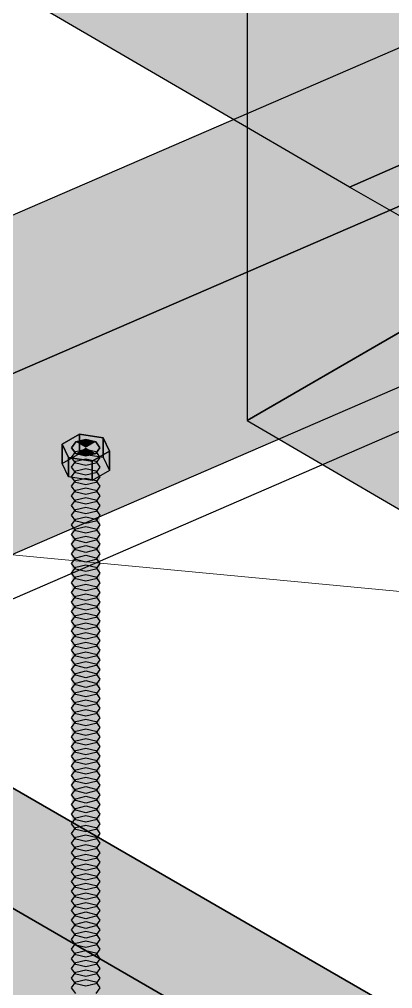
# Model space of a CAD drawing. Header units: metres. Extents: x 0 to 34.2, y 0 to 17.8.
# Drawn here: x 10.2468 to 10.4017, y 9.719 to 10.1211 of the extents above; entities that cross this region are included whole.
import ezdxf

# ---------------------------------------------------------------- set-up
doc = ezdxf.new("R2010")
doc.units = ezdxf.units.M
doc.header["$LTSCALE"] = 0.25
doc.layers.add('ISO-ARISTAS', color=8, linetype='CONTINUOUS')
doc.layers.add('ISO-CONCRETO-SUP', color=254, linetype='CONTINUOUS', true_color=0xe8e8e8)
doc.layers.add('LLAMADAS', color=30, linetype='CONTINUOUS', lineweight=18)

msp = doc.modelspace()

# ---------------------------------------------------------------- linework, layer by layer
at = {"layer": 'ISO-ARISTAS', "color": 250}
for p, q in [((10.34127, 10.16474), (10.34127, 10.09475)), ((10.34127, 10.16474), (10.34127, 9.95475)), ((10.31919, 10.08912), (10.25467, 10.12674)), ((10.42744, 10.11925), (10.13052, 9.99068)), ((10.34127, 10.09475), (10.34127, 10.02475)), ((10.38371, 10.0515), (10.31919, 10.08912)), ((10.19547, 9.95318), (10.4924, 10.08175)), ((10.4924, 10.08175), (10.19547, 9.95318)), ((10.42701, 10.0705), (10.38371, 10.0515)), ((10.38371, 10.0515), (10.42701, 10.0705)), ((8.5856, 9.16264), (10.67532, 10.06751)), ((10.45267, 10.01208), (10.38371, 10.0515)), ((10.34127, 9.95475), (10.49716, 10.04475)), ((10.34127, 10.02475), (10.34127, 9.95475)), ((10.4452, 10.01475), (10.39324, 9.98475)), ((10.19547, 9.87818), (10.4924, 10.00675)), ((10.39324, 9.98475), (10.34127, 9.95475)), ((10.34127, 9.95475), (10.40579, 9.91712)), ((10.34127, 9.95475), (10.40579, 9.91712)), ((10.27176, 9.94905), (10.26461, 9.94492)), ((10.26461, 9.94492), (10.27176, 9.94905)), ((10.28152, 9.94753), (10.27176, 9.94905)), ((10.27176, 9.94905), (10.27176, 9.94105)), ((10.27176, 9.94105), (10.27176, 9.94905)), ((10.27176, 9.94905), (10.28152, 9.94753)), ((10.26461, 9.94492), (10.26461, 9.93692)), ((10.26461, 9.93692), (10.26461, 9.94492)), ((10.26461, 9.94492), (10.26722, 9.93928)), ((10.26722, 9.93928), (10.26461, 9.94492)), ((10.27022, 9.94581), (10.26849, 9.94341)), ((10.26849, 9.94341), (10.27022, 9.94581)), ((10.26849, 9.94337), (10.27022, 9.94578)), ((10.27437, 9.9468), (10.27022, 9.94581)), ((10.27022, 9.94581), (10.27437, 9.9468)), ((10.27022, 9.94578), (10.27437, 9.94677)), ((10.27853, 9.94581), (10.27437, 9.9468)), ((10.27437, 9.9468), (10.27853, 9.94581)), ((10.27437, 9.94677), (10.27853, 9.94578)), ((10.28025, 9.94341), (10.27853, 9.94581)), ((10.27853, 9.94581), (10.28025, 9.94341)), ((10.27853, 9.94578), (10.28025, 9.94337)), ((10.28152, 9.93953), (10.28152, 9.94753)), ((10.28414, 9.9419), (10.28152, 9.94753)), ((10.28152, 9.94753), (10.28152, 9.93953)), ((10.28152, 9.94753), (10.28414, 9.9419)), ((10.26461, 9.93692), (10.27176, 9.94105)), ((10.26461, 9.93692), (10.27176, 9.94105)), ((10.26849, 9.94341), (10.27022, 9.94101)), ((10.27022, 9.94101), (10.26849, 9.94341)), ((10.27022, 9.94098), (10.26849, 9.94337)), ((10.26849, 9.93938), (10.27022, 9.94177)), ((10.27022, 9.94177), (10.27437, 9.94277)), ((10.27022, 9.94101), (10.27437, 9.94001)), ((10.27437, 9.94001), (10.27022, 9.94101)), ((10.27437, 9.93998), (10.27022, 9.94098)), ((10.27176, 9.94105), (10.28152, 9.93953)), ((10.27176, 9.94105), (10.28152, 9.93953)), ((10.27437, 9.94277), (10.27853, 9.94177)), ((10.27437, 9.94001), (10.27853, 9.94101)), ((10.27853, 9.94101), (10.27437, 9.94001)), ((10.27853, 9.94098), (10.27437, 9.93998)), ((10.28414, 9.9419), (10.27699, 9.93777)), ((10.27699, 9.93777), (10.28414, 9.9419)), ((10.27853, 9.94101), (10.28025, 9.94341)), ((10.28025, 9.94341), (10.27853, 9.94101)), ((10.28025, 9.94337), (10.27853, 9.94098)), ((10.27853, 9.94177), (10.28025, 9.93938)), ((10.28414, 9.9339), (10.28414, 9.9419)), ((10.28414, 9.9419), (10.28414, 9.9339)), ((10.26722, 9.93128), (10.26461, 9.93692)), ((10.26722, 9.93128), (10.26461, 9.93692)), ((10.26722, 9.93928), (10.26722, 9.93128)), ((10.27699, 9.93777), (10.26722, 9.93928)), ((10.26722, 9.93128), (10.26722, 9.93928)), ((10.26722, 9.93928), (10.27699, 9.93777)), ((10.27022, 9.93698), (10.26849, 9.93938)), ((10.26849, 9.93538), (10.27022, 9.93778)), ((10.27022, 9.93778), (10.27437, 9.93877)), ((10.27437, 9.93598), (10.27022, 9.93698)), ((10.27437, 9.93877), (10.27853, 9.93778)), ((10.27853, 9.93698), (10.27437, 9.93598)), ((10.27699, 9.92977), (10.27699, 9.93777)), ((10.27699, 9.93777), (10.27699, 9.92977)), ((10.28025, 9.93938), (10.27853, 9.93698)), ((10.27853, 9.93778), (10.28025, 9.93538)), ((10.28152, 9.93953), (10.28414, 9.9339)), ((10.28152, 9.93953), (10.28414, 9.9339)), ((10.27022, 9.93298), (10.26849, 9.93538)), ((10.26849, 9.93138), (10.27022, 9.93378)), ((10.27022, 9.93378), (10.27437, 9.93477)), ((10.27437, 9.93198), (10.27022, 9.93298)), ((10.27437, 9.93477), (10.27853, 9.93378)), ((10.27853, 9.93298), (10.27437, 9.93198)), ((10.28414, 9.9339), (10.27699, 9.92977)), ((10.28414, 9.9339), (10.27699, 9.92977)), ((10.28025, 9.93538), (10.27853, 9.93298)), ((10.27853, 9.93378), (10.28025, 9.93138)), ((10.27699, 9.92977), (10.26722, 9.93128)), ((10.27699, 9.92977), (10.26722, 9.93128)), ((10.27022, 9.92898), (10.26849, 9.93138)), ((10.26849, 9.92738), (10.27022, 9.92978)), ((10.27022, 9.92978), (10.27437, 9.93077)), ((10.27437, 9.92798), (10.27022, 9.92898)), ((10.27437, 9.93077), (10.27853, 9.92978)), ((10.27853, 9.92898), (10.27437, 9.92798)), ((10.28025, 9.93138), (10.27853, 9.92898)), ((10.27853, 9.92978), (10.28025, 9.92738)), ((10.27022, 9.92497), (10.26849, 9.92738)), ((10.26849, 9.92338), (10.27022, 9.92578)), ((10.27022, 9.92578), (10.27437, 9.92677)), ((10.27437, 9.92398), (10.27022, 9.92497)), ((10.27437, 9.92677), (10.27853, 9.92578)), ((10.27853, 9.92497), (10.27437, 9.92398)), ((10.28025, 9.92738), (10.27853, 9.92497)), ((10.27853, 9.92578), (10.28025, 9.92338)), ((10.27022, 9.92098), (10.26849, 9.92338)), ((10.26849, 9.91938), (10.27022, 9.92178)), ((10.27022, 9.92178), (10.27437, 9.92277)), ((10.27437, 9.91998), (10.27022, 9.92098)), ((10.27437, 9.92277), (10.27853, 9.92178)), ((10.27853, 9.92098), (10.27437, 9.91998)), ((10.28025, 9.92338), (10.27853, 9.92098)), ((10.27853, 9.92178), (10.28025, 9.91938)), ((10.27022, 9.91698), (10.26849, 9.91938)), ((10.26849, 9.91538), (10.27022, 9.91778)), ((10.27022, 9.91778), (10.27437, 9.91877)), ((10.27437, 9.91598), (10.27022, 9.91698)), ((10.27437, 9.91877), (10.27853, 9.91778)), ((10.27853, 9.91698), (10.27437, 9.91598)), ((10.28025, 9.91938), (10.27853, 9.91698)), ((10.27853, 9.91778), (10.28025, 9.91538)), ((10.27022, 9.91298), (10.26849, 9.91538)), ((10.26849, 9.91137), (10.27022, 9.91378)), ((10.27022, 9.91378), (10.27437, 9.91477)), ((10.27437, 9.91198), (10.27022, 9.91298)), ((10.27437, 9.91477), (10.27853, 9.91378)), ((10.27853, 9.91298), (10.27437, 9.91198)), ((10.28025, 9.91538), (10.27853, 9.91298)), ((10.27853, 9.91378), (10.28025, 9.91137)), ((10.27022, 9.90898), (10.26849, 9.91137)), ((10.26849, 9.90738), (10.27022, 9.90977)), ((10.27022, 9.90977), (10.27437, 9.91077)), ((10.27437, 9.90798), (10.27022, 9.90898)), ((10.27437, 9.91077), (10.27853, 9.90977)), ((10.27853, 9.90898), (10.27437, 9.90798)), ((10.28025, 9.91137), (10.27853, 9.90898)), ((10.27853, 9.90977), (10.28025, 9.90738)), ((10.27022, 9.90498), (10.26849, 9.90738)), ((10.26849, 9.90338), (10.27022, 9.90578)), ((10.27022, 9.90578), (10.27437, 9.90677)), ((10.27437, 9.90398), (10.27022, 9.90498)), ((10.27437, 9.90677), (10.27853, 9.90578)), ((10.27853, 9.90498), (10.27437, 9.90398)), ((10.28025, 9.90738), (10.27853, 9.90498)), ((10.27853, 9.90578), (10.28025, 9.90338)), ((10.27022, 9.90098), (10.26849, 9.90338)), ((10.26849, 9.89938), (10.27022, 9.90178)), ((10.27022, 9.90178), (10.27437, 9.90277)), ((10.27437, 9.89998), (10.27022, 9.90098)), ((10.27437, 9.90277), (10.27853, 9.90178)), ((10.27853, 9.90098), (10.27437, 9.89998)), ((10.28025, 9.90338), (10.27853, 9.90098)), ((10.27853, 9.90178), (10.28025, 9.89938)), ((10.27022, 9.89698), (10.26849, 9.89938)), ((10.26849, 9.89538), (10.27022, 9.89778)), ((10.27022, 9.89778), (10.27437, 9.89877)), ((10.27437, 9.89598), (10.27022, 9.89698)), ((10.27437, 9.89877), (10.27853, 9.89778)), ((10.27853, 9.89698), (10.27437, 9.89598)), ((10.28025, 9.89938), (10.27853, 9.89698)), ((10.27853, 9.89778), (10.28025, 9.89538)), ((10.27022, 9.89297), (10.26849, 9.89538)), ((10.26849, 9.89138), (10.27022, 9.89378)), ((10.27022, 9.89378), (10.27437, 9.89477)), ((10.27437, 9.89198), (10.27022, 9.89297)), ((10.27437, 9.89477), (10.27853, 9.89378)), ((10.27853, 9.89297), (10.27437, 9.89198)), ((10.28025, 9.89538), (10.27853, 9.89297)), ((10.27853, 9.89378), (10.28025, 9.89138)), ((10.27022, 9.88898), (10.26849, 9.89138)), ((10.26849, 9.88738), (10.27022, 9.88978)), ((10.27022, 9.88978), (10.27437, 9.89077)), ((10.27437, 9.88798), (10.27022, 9.88898)), ((10.27437, 9.89077), (10.27853, 9.88978)), ((10.27853, 9.88898), (10.27437, 9.88798)), ((10.28025, 9.89138), (10.27853, 9.88898)), ((10.27853, 9.88978), (10.28025, 9.88738)), ((10.27022, 9.88498), (10.26849, 9.88738)), ((10.26849, 9.88338), (10.27022, 9.88578)), ((10.27022, 9.88578), (10.27437, 9.88677)), ((10.27437, 9.88398), (10.27022, 9.88498)), ((10.27437, 9.88677), (10.27853, 9.88578)), ((10.27853, 9.88498), (10.27437, 9.88398)), ((10.28025, 9.88738), (10.27853, 9.88498)), ((10.27853, 9.88578), (10.28025, 9.88338)), ((10.27022, 9.88098), (10.26849, 9.88338)), ((10.26849, 9.87937), (10.27022, 9.88178)), ((10.27022, 9.88178), (10.27437, 9.88277)), ((10.27437, 9.87998), (10.27022, 9.88098)), ((10.27437, 9.88277), (10.27853, 9.88178)), ((10.27853, 9.88098), (10.27437, 9.87998)), ((10.28025, 9.88338), (10.27853, 9.88098)), ((10.27853, 9.88178), (10.28025, 9.87937)), ((10.27022, 9.87698), (10.26849, 9.87937)), ((10.26849, 9.87538), (10.27022, 9.87777)), ((10.27022, 9.87777), (10.27437, 9.87877)), ((10.27437, 9.87598), (10.27022, 9.87698)), ((10.27437, 9.87877), (10.27853, 9.87777)), ((10.27853, 9.87698), (10.27437, 9.87598)), ((10.28025, 9.87937), (10.27853, 9.87698)), ((10.27853, 9.87777), (10.28025, 9.87538)), ((10.27022, 9.87298), (10.26849, 9.87538)), ((10.26849, 9.87138), (10.27022, 9.87378)), ((10.27022, 9.87378), (10.27437, 9.87477)), ((10.27437, 9.87198), (10.27022, 9.87298)), ((10.27437, 9.87477), (10.27853, 9.87378)), ((10.27853, 9.87298), (10.27437, 9.87198)), ((10.28025, 9.87538), (10.27853, 9.87298)), ((10.27853, 9.87378), (10.28025, 9.87138)), ((10.27022, 9.86898), (10.26849, 9.87138)), ((10.26849, 9.86738), (10.27022, 9.86978)), ((10.27022, 9.86978), (10.27437, 9.87077)), ((10.27437, 9.86798), (10.27022, 9.86898)), ((10.27437, 9.87077), (10.27853, 9.86978)), ((10.27853, 9.86898), (10.27437, 9.86798)), ((10.28025, 9.87138), (10.27853, 9.86898)), ((10.27853, 9.86978), (10.28025, 9.86738)), ((10.27022, 9.86498), (10.26849, 9.86738)), ((10.26849, 9.86338), (10.27022, 9.86578)), ((10.27022, 9.86578), (10.27437, 9.86677)), ((10.27437, 9.86398), (10.27022, 9.86498)), ((10.27437, 9.86677), (10.27853, 9.86578)), ((10.27853, 9.86498), (10.27437, 9.86398)), ((10.28025, 9.86738), (10.27853, 9.86498)), ((10.27853, 9.86578), (10.28025, 9.86338)), ((10.27022, 9.86097), (10.26849, 9.86338)), ((10.26849, 9.85938), (10.27022, 9.86178)), ((10.27022, 9.86178), (10.27437, 9.86277)), ((10.27437, 9.85998), (10.27022, 9.86097)), ((10.27437, 9.86277), (10.27853, 9.86178)), ((10.27853, 9.86097), (10.27437, 9.85998)), ((10.28025, 9.86338), (10.27853, 9.86097)), ((10.27853, 9.86178), (10.28025, 9.85938)), ((10.27022, 9.85698), (10.26849, 9.85938)), ((10.26849, 9.85538), (10.27022, 9.85778)), ((10.27022, 9.85778), (10.27437, 9.85877)), ((10.27437, 9.85598), (10.27022, 9.85698)), ((10.27437, 9.85877), (10.27853, 9.85778)), ((10.27853, 9.85698), (10.27437, 9.85598)), ((10.28025, 9.85938), (10.27853, 9.85698)), ((10.27853, 9.85778), (10.28025, 9.85538)), ((10.27022, 9.85298), (10.26849, 9.85538)), ((10.26849, 9.85138), (10.27022, 9.85378)), ((10.27022, 9.85378), (10.27437, 9.85477)), ((10.27437, 9.85198), (10.27022, 9.85298)), ((10.27437, 9.85477), (10.27853, 9.85378)), ((10.27853, 9.85298), (10.27437, 9.85198)), ((10.28025, 9.85538), (10.27853, 9.85298)), ((10.27853, 9.85378), (10.28025, 9.85138)), ((10.27022, 9.84898), (10.26849, 9.85138)), ((10.26849, 9.84737), (10.27022, 9.84978)), ((10.27022, 9.84978), (10.27437, 9.85077)), ((10.27437, 9.84798), (10.27022, 9.84898)), ((10.27437, 9.85077), (10.27853, 9.84978)), ((10.27853, 9.84898), (10.27437, 9.84798)), ((10.28025, 9.85138), (10.27853, 9.84898)), ((10.27853, 9.84978), (10.28025, 9.84737)), ((10.27022, 9.84498), (10.26849, 9.84737)), ((10.26849, 9.84337), (10.27022, 9.84577)), ((10.27022, 9.84577), (10.27437, 9.84677)), ((10.27437, 9.84398), (10.27022, 9.84498)), ((10.27437, 9.84677), (10.27853, 9.84577)), ((10.27853, 9.84498), (10.27437, 9.84398)), ((10.28025, 9.84737), (10.27853, 9.84498)), ((10.27853, 9.84577), (10.28025, 9.84337)), ((10.27022, 9.84098), (10.26849, 9.84337)), ((10.26849, 9.83938), (10.27022, 9.84178)), ((10.27022, 9.84178), (10.27437, 9.84277)), ((10.27437, 9.83998), (10.27022, 9.84098)), ((10.27437, 9.84277), (10.27853, 9.84178)), ((10.27853, 9.84098), (10.27437, 9.83998)), ((10.28025, 9.84337), (10.27853, 9.84098)), ((10.27853, 9.84178), (10.28025, 9.83938)), ((10.27022, 9.83698), (10.26849, 9.83938)), ((10.26849, 9.83538), (10.27022, 9.83778)), ((10.27022, 9.83778), (10.27437, 9.83877)), ((10.27437, 9.83598), (10.27022, 9.83698)), ((10.27437, 9.83877), (10.27853, 9.83778)), ((10.27853, 9.83698), (10.27437, 9.83598)), ((10.28025, 9.83938), (10.27853, 9.83698)), ((10.27853, 9.83778), (10.28025, 9.83538)), ((10.27022, 9.83298), (10.26849, 9.83538)), ((10.26849, 9.83138), (10.27022, 9.83378)), ((10.27022, 9.83378), (10.27437, 9.83477)), ((10.27437, 9.83198), (10.27022, 9.83298)), ((10.27437, 9.83477), (10.27853, 9.83378)), ((10.27853, 9.83298), (10.27437, 9.83198)), ((10.28025, 9.83538), (10.27853, 9.83298)), ((10.27853, 9.83378), (10.28025, 9.83138)), ((10.5244, 9.6404), (10.19295, 9.83176)), ((10.19295, 9.83176), (10.5244, 9.6404)), ((10.27022, 9.82897), (10.26849, 9.83138)), ((10.26849, 9.82737), (10.27022, 9.82978)), ((10.27022, 9.82978), (10.27437, 9.83077)), ((10.27437, 9.82798), (10.27022, 9.82897)), ((10.27437, 9.83077), (10.27853, 9.82978)), ((10.27853, 9.82897), (10.27437, 9.82798)), ((10.28025, 9.83138), (10.27853, 9.82897)), ((10.27853, 9.82978), (10.28025, 9.82737)), ((10.27022, 9.82498), (10.26849, 9.82737)), ((10.26849, 9.82338), (10.27022, 9.82578)), ((10.27022, 9.82578), (10.27437, 9.82677)), ((10.27437, 9.82398), (10.27022, 9.82498)), ((10.27437, 9.82677), (10.27853, 9.82578)), ((10.27853, 9.82498), (10.27437, 9.82398)), ((10.28025, 9.82737), (10.27853, 9.82498)), ((10.27853, 9.82578), (10.28025, 9.82338)), ((10.27022, 9.82098), (10.26849, 9.82338)), ((10.26849, 9.81938), (10.27022, 9.82178)), ((10.27022, 9.82178), (10.27437, 9.82277)), ((10.27437, 9.81998), (10.27022, 9.82098)), ((10.27437, 9.82277), (10.27853, 9.82178)), ((10.27853, 9.82098), (10.27437, 9.81998)), ((10.28025, 9.82338), (10.27853, 9.82098)), ((10.27853, 9.82178), (10.28025, 9.81938)), ((10.27022, 9.81698), (10.26849, 9.81938)), ((10.26849, 9.81537), (10.27022, 9.81778)), ((10.27022, 9.81778), (10.27437, 9.81877)), ((10.27437, 9.81598), (10.27022, 9.81698)), ((10.27437, 9.81877), (10.27853, 9.81778)), ((10.27853, 9.81698), (10.27437, 9.81598)), ((10.28025, 9.81938), (10.27853, 9.81698)), ((10.27853, 9.81778), (10.28025, 9.81537)), ((10.27022, 9.81298), (10.26849, 9.81537)), ((10.26849, 9.81137), (10.27022, 9.81377)), ((10.27022, 9.81377), (10.27437, 9.81477)), ((10.27437, 9.81198), (10.27022, 9.81298)), ((10.27437, 9.81477), (10.27853, 9.81377)), ((10.27853, 9.81298), (10.27437, 9.81198)), ((10.28025, 9.81537), (10.27853, 9.81298)), ((10.27853, 9.81377), (10.28025, 9.81137)), ((10.27022, 9.80898), (10.26849, 9.81137)), ((10.26849, 9.80738), (10.27022, 9.80978)), ((10.27022, 9.80978), (10.27437, 9.81077)), ((10.27437, 9.80798), (10.27022, 9.80898)), ((10.27437, 9.81077), (10.27853, 9.80978)), ((10.27853, 9.80898), (10.27437, 9.80798)), ((10.28025, 9.81137), (10.27853, 9.80898)), ((10.27853, 9.80978), (10.28025, 9.80738)), ((10.4811, 9.6154), (10.14965, 9.80676)), ((10.4811, 9.6154), (10.14965, 9.80676)), ((10.27022, 9.80498), (10.26849, 9.80738)), ((10.26849, 9.80338), (10.27022, 9.80578)), ((10.27022, 9.80578), (10.27437, 9.80677)), ((10.27437, 9.80398), (10.27022, 9.80498)), ((10.27437, 9.80677), (10.27853, 9.80578)), ((10.27853, 9.80498), (10.27437, 9.80398)), ((10.28025, 9.80738), (10.27853, 9.80498)), ((10.27853, 9.80578), (10.28025, 9.80338)), ((10.27022, 9.80098), (10.26849, 9.80338)), ((10.26849, 9.79938), (10.27022, 9.80178)), ((10.27022, 9.80178), (10.27437, 9.80277)), ((10.27437, 9.79998), (10.27022, 9.80098)), ((10.27437, 9.80277), (10.27853, 9.80178)), ((10.27853, 9.80098), (10.27437, 9.79998)), ((10.28025, 9.80338), (10.27853, 9.80098)), ((10.27853, 9.80178), (10.28025, 9.79938)), ((10.27022, 9.79697), (10.26849, 9.79938)), ((10.26849, 9.79537), (10.27022, 9.79778)), ((10.27022, 9.79778), (10.27437, 9.79877)), ((10.27437, 9.79598), (10.27022, 9.79697)), ((10.27437, 9.79877), (10.27853, 9.79778)), ((10.27853, 9.79697), (10.27437, 9.79598)), ((10.28025, 9.79938), (10.27853, 9.79697)), ((10.27853, 9.79778), (10.28025, 9.79537)), ((10.27022, 9.79298), (10.26849, 9.79537)), ((10.26849, 9.79138), (10.27022, 9.79378)), ((10.27022, 9.79378), (10.27437, 9.79477)), ((10.27437, 9.79198), (10.27022, 9.79298)), ((10.27437, 9.79477), (10.27853, 9.79378)), ((10.27853, 9.79298), (10.27437, 9.79198)), ((10.28025, 9.79537), (10.27853, 9.79298)), ((10.27853, 9.79378), (10.28025, 9.79138)), ((10.27022, 9.78898), (10.26849, 9.79138)), ((10.26849, 9.78738), (10.27022, 9.78978)), ((10.27022, 9.78978), (10.27437, 9.79077)), ((10.27437, 9.78798), (10.27022, 9.78898)), ((10.27437, 9.79077), (10.27853, 9.78978)), ((10.27853, 9.78898), (10.27437, 9.78798)), ((10.28025, 9.79138), (10.27853, 9.78898)), ((10.27853, 9.78978), (10.28025, 9.78738)), ((10.27022, 9.78498), (10.26849, 9.78738)), ((10.26849, 9.78337), (10.27022, 9.78578)), ((10.27022, 9.78578), (10.27437, 9.78677)), ((10.27437, 9.78398), (10.27022, 9.78498)), ((10.27437, 9.78677), (10.27853, 9.78578)), ((10.27853, 9.78498), (10.27437, 9.78398)), ((10.28025, 9.78738), (10.27853, 9.78498)), ((10.27853, 9.78578), (10.28025, 9.78337)), ((10.19295, 9.78176), (10.5244, 9.5904)), ((10.19295, 9.78176), (10.5244, 9.5904)), ((10.27022, 9.78098), (10.26849, 9.78337)), ((10.26849, 9.77937), (10.27022, 9.78177)), ((10.27022, 9.78177), (10.27437, 9.78277)), ((10.27437, 9.77998), (10.27022, 9.78098)), ((10.27437, 9.78277), (10.27853, 9.78177)), ((10.27853, 9.78098), (10.27437, 9.77998)), ((10.28025, 9.78337), (10.27853, 9.78098)), ((10.27853, 9.78177), (10.28025, 9.77937)), ((10.27022, 9.77698), (10.26849, 9.77937)), ((10.26849, 9.77538), (10.27022, 9.77778)), ((10.27022, 9.77778), (10.27437, 9.77877)), ((10.27437, 9.77598), (10.27022, 9.77698)), ((10.27437, 9.77877), (10.27853, 9.77778)), ((10.27853, 9.77698), (10.27437, 9.77598)), ((10.28025, 9.77937), (10.27853, 9.77698)), ((10.27853, 9.77778), (10.28025, 9.77538)), ((10.27022, 9.77298), (10.26849, 9.77538)), ((10.26849, 9.77138), (10.27022, 9.77378)), ((10.27022, 9.77378), (10.27437, 9.77477)), ((10.27437, 9.77198), (10.27022, 9.77298)), ((10.27437, 9.77477), (10.27853, 9.77378)), ((10.27853, 9.77298), (10.27437, 9.77198)), ((10.28025, 9.77538), (10.27853, 9.77298)), ((10.27853, 9.77378), (10.28025, 9.77138)), ((10.27022, 9.76898), (10.26849, 9.77138)), ((10.26849, 9.76738), (10.27022, 9.76978)), ((10.27022, 9.76978), (10.27437, 9.77077)), ((10.27437, 9.76798), (10.27022, 9.76898)), ((10.27437, 9.77077), (10.27853, 9.76978)), ((10.27853, 9.76898), (10.27437, 9.76798)), ((10.28025, 9.77138), (10.27853, 9.76898)), ((10.27853, 9.76978), (10.28025, 9.76738)), ((10.27022, 9.76497), (10.26849, 9.76738)), ((10.26849, 9.76337), (10.27022, 9.76578)), ((10.27022, 9.76578), (10.27437, 9.76677)), ((10.27437, 9.76398), (10.27022, 9.76497)), ((10.27437, 9.76677), (10.27853, 9.76578)), ((10.27853, 9.76497), (10.27437, 9.76398)), ((10.28025, 9.76738), (10.27853, 9.76497)), ((10.27853, 9.76578), (10.28025, 9.76337)), ((10.27022, 9.76098), (10.26849, 9.76337)), ((10.26849, 9.75938), (10.27022, 9.76178)), ((10.27022, 9.76178), (10.27437, 9.76277)), ((10.27437, 9.75998), (10.27022, 9.76098)), ((10.27437, 9.76277), (10.27853, 9.76178)), ((10.27853, 9.76098), (10.27437, 9.75998)), ((10.28025, 9.76337), (10.27853, 9.76098)), ((10.27853, 9.76178), (10.28025, 9.75938)), ((10.27022, 9.75698), (10.26849, 9.75938)), ((10.26849, 9.75538), (10.27022, 9.75778)), ((10.27022, 9.75778), (10.27437, 9.75877)), ((10.27437, 9.75598), (10.27022, 9.75698)), ((10.27437, 9.75877), (10.27853, 9.75778)), ((10.27853, 9.75698), (10.27437, 9.75598)), ((10.28025, 9.75938), (10.27853, 9.75698)), ((10.27853, 9.75778), (10.28025, 9.75538)), ((10.27022, 9.75298), (10.26849, 9.75538)), ((10.26849, 9.75137), (10.27022, 9.75378)), ((10.27022, 9.75378), (10.27437, 9.75477)), ((10.27437, 9.75198), (10.27022, 9.75298)), ((10.27437, 9.75477), (10.27853, 9.75378)), ((10.27853, 9.75298), (10.27437, 9.75198)), ((10.28025, 9.75538), (10.27853, 9.75298)), ((10.27853, 9.75378), (10.28025, 9.75137)), ((10.27022, 9.74898), (10.26849, 9.75137)), ((10.26849, 9.74737), (10.27022, 9.74977)), ((10.27022, 9.74977), (10.27437, 9.75077)), ((10.27437, 9.74798), (10.27022, 9.74898)), ((10.27437, 9.75077), (10.27853, 9.74977)), ((10.27853, 9.74898), (10.27437, 9.74798)), ((10.28025, 9.75137), (10.27853, 9.74898)), ((10.27853, 9.74977), (10.28025, 9.74737)), ((10.27022, 9.74498), (10.26849, 9.74737)), ((10.26849, 9.74338), (10.27022, 9.74578)), ((10.27022, 9.74578), (10.27437, 9.74677)), ((10.27437, 9.74398), (10.27022, 9.74498)), ((10.27437, 9.74677), (10.27853, 9.74578)), ((10.27853, 9.74498), (10.27437, 9.74398)), ((10.28025, 9.74737), (10.27853, 9.74498)), ((10.27853, 9.74578), (10.28025, 9.74338)), ((10.27022, 9.74098), (10.26849, 9.74338)), ((10.26849, 9.73938), (10.27022, 9.74178)), ((10.27022, 9.74178), (10.27437, 9.74277)), ((10.27437, 9.73998), (10.27022, 9.74098)), ((10.27437, 9.74277), (10.27853, 9.74178)), ((10.27853, 9.74098), (10.27437, 9.73998)), ((10.28025, 9.74338), (10.27853, 9.74098)), ((10.27853, 9.74178), (10.28025, 9.73938)), ((10.27022, 9.73698), (10.26849, 9.73938)), ((10.26849, 9.73538), (10.27022, 9.73778)), ((10.27022, 9.73778), (10.27437, 9.73877)), ((10.27437, 9.73598), (10.27022, 9.73698)), ((10.27437, 9.73877), (10.27853, 9.73778)), ((10.27853, 9.73698), (10.27437, 9.73598)), ((10.28025, 9.73938), (10.27853, 9.73698)), ((10.27853, 9.73778), (10.28025, 9.73538)), ((10.27022, 9.73297), (10.26849, 9.73538)), ((10.26849, 9.73137), (10.27022, 9.73378)), ((10.27022, 9.73378), (10.27437, 9.73477)), ((10.27437, 9.73198), (10.27022, 9.73297)), ((10.27437, 9.73477), (10.27853, 9.73378)), ((10.27853, 9.73297), (10.27437, 9.73198)), ((10.28025, 9.73538), (10.27853, 9.73297)), ((10.27853, 9.73378), (10.28025, 9.73137)), ((10.27022, 9.72898), (10.26849, 9.73137)), ((10.26849, 9.72738), (10.27022, 9.72978)), ((10.27022, 9.72978), (10.27437, 9.73077)), ((10.27437, 9.72798), (10.27022, 9.72898)), ((10.27437, 9.73077), (10.27853, 9.72978)), ((10.27853, 9.72898), (10.27437, 9.72798)), ((10.28025, 9.73137), (10.27853, 9.72898)), ((10.27853, 9.72978), (10.28025, 9.72738)), ((10.27022, 9.72498), (10.26849, 9.72738)), ((10.26849, 9.72338), (10.27022, 9.72578)), ((10.27022, 9.72578), (10.27437, 9.72677)), ((10.27437, 9.72398), (10.27022, 9.72498)), ((10.27437, 9.72677), (10.27853, 9.72578)), ((10.27853, 9.72498), (10.27437, 9.72398)), ((10.28025, 9.72738), (10.27853, 9.72498)), ((10.27853, 9.72578), (10.28025, 9.72338)), ((10.27022, 9.72098), (10.26849, 9.72338)), ((10.26849, 9.71937), (10.27022, 9.72178)), ((10.27022, 9.72178), (10.27437, 9.72277)), ((10.27437, 9.71998), (10.27022, 9.72098)), ((10.27437, 9.72277), (10.27853, 9.72178)), ((10.27853, 9.72098), (10.27437, 9.71998)), ((10.28025, 9.72338), (10.27853, 9.72098)), ((10.27853, 9.72178), (10.28025, 9.71937)), ((10.27022, 9.71698), (10.26849, 9.71937)), ((10.28025, 9.71937), (10.27853, 9.71698))]:
    msp.add_line(p, q, dxfattribs=at)
at = {"layer": 'ISO-CONCRETO-SUP', "true_color": 0xa8aaae}
msp.add_solid([(10.34127, 9.95475), (10.49716, 10.04475), (10.34127, 10.16474), (10.49716, 10.25474)], dxfattribs=at)
at = {"layer": 'ISO-CONCRETO-SUP', "true_color": 0xb6bac1}
for points in [[(10.34127, 10.16474), (10.40579, 10.12712), (10.29797, 10.14575), (10.36249, 10.10812)], [(10.29797, 10.14575), (10.36249, 10.10812), (10.25467, 10.12674), (10.31919, 10.08912)], [(10.40579, 10.12712), (10.47031, 10.0895), (10.36249, 10.10812), (10.42701, 10.0705)], [(10.36249, 10.10812), (10.42701, 10.0705), (10.31919, 10.08912), (10.38371, 10.0515)]]:
    msp.add_solid(points, dxfattribs=at)
at = {"layer": 'ISO-CONCRETO-SUP', "true_color": 0xaaadb3}
for points in [[(10.34127, 10.09475), (10.40579, 10.05712), (10.34127, 10.16474), (10.40579, 10.12712)], [(10.34127, 10.02475), (10.40579, 9.98712), (10.34127, 10.09475), (10.40579, 10.05712)], [(10.34127, 9.95475), (10.40579, 9.91712), (10.34127, 10.02475), (10.40579, 9.98712)]]:
    msp.add_solid(points, dxfattribs=at)
at = {"layer": 'ISO-CONCRETO-SUP', "true_color": 0x686f79}
msp.add_solid([(10.13052, 9.99068), (10.19547, 9.95318), (10.42744, 10.11925), (10.4924, 10.08175)], dxfattribs=at)
at = {"layer": 'ISO-CONCRETO-SUP', "true_color": 0x575d65}
msp.add_solid([(10.19547, 9.87818), (10.4924, 10.00675), (10.19547, 9.95318), (10.4924, 10.08175)], dxfattribs=at)
at = {"layer": 'ISO-CONCRETO-SUP', "true_color": 0xb6b9c0}
msp.add_solid([(10.42701, 10.0705), (10.49597, 10.03108), (10.38371, 10.0515), (10.45267, 10.01208)], dxfattribs=at)
at = {"layer": 'ISO-CONCRETO-SUP', "true_color": 0xbcc0c7}
for points in [[(10.39324, 9.98475), (10.45775, 9.94712), (10.4452, 10.01475), (10.50972, 9.97712)], [(10.34127, 9.95475), (10.40579, 9.91712), (10.39324, 9.98475), (10.45775, 9.94712)]]:
    msp.add_solid(points, dxfattribs=at)
at = {"layer": 'ISO-CONCRETO-SUP', "true_color": 0x42444a}
for points in [[(10.26461, 9.93692), (10.27176, 9.94105), (10.26461, 9.94492), (10.27176, 9.94905)], [(10.28414, 9.9339), (10.27699, 9.92977), (10.28414, 9.9419), (10.27699, 9.93777)]]:
    msp.add_solid(points, dxfattribs=at)
at = {"layer": 'ISO-CONCRETO-SUP', "true_color": 0x52545b}
for points in [[(10.26722, 9.93928), (10.26461, 9.94492), (10.27176, 9.94905)], [(10.26722, 9.93928), (10.27176, 9.94905), (10.28152, 9.94753)], [(10.26722, 9.93928), (10.28152, 9.94753), (10.28414, 9.9419)], [(10.26722, 9.93128), (10.26461, 9.93692), (10.27176, 9.94105)], [(10.26722, 9.93928), (10.28414, 9.9419), (10.27699, 9.93777)], [(10.26722, 9.93128), (10.27176, 9.94105), (10.28152, 9.93953)], [(10.26722, 9.93128), (10.28152, 9.93953), (10.28414, 9.9339)], [(10.26722, 9.93128), (10.28414, 9.9339), (10.27699, 9.92977)]]:
    msp.add_solid(points, dxfattribs=at)
at = {"layer": 'ISO-CONCRETO-SUP', "true_color": 0x4e5057}
for points in [[(10.27176, 9.94105), (10.28152, 9.93953), (10.27176, 9.94905), (10.28152, 9.94753)], [(10.27699, 9.92977), (10.26722, 9.93128), (10.27699, 9.93777), (10.26722, 9.93928)]]:
    msp.add_solid(points, dxfattribs=at)
at = {"layer": 'ISO-CONCRETO-SUP', "true_color": 0x404248}
for points in [[(10.26722, 9.93128), (10.26461, 9.93692), (10.26722, 9.93928), (10.26461, 9.94492)], [(10.28152, 9.93953), (10.28414, 9.9339), (10.28152, 9.94753), (10.28414, 9.9419)]]:
    msp.add_solid(points, dxfattribs=at)
at = {"layer": 'ISO-CONCRETO-SUP', "true_color": 0x696a6e}
for points in [[(10.26849, 9.8698), (10.27022, 9.8722), (10.26849, 9.94341), (10.27022, 9.94581)], [(10.28025, 9.8698), (10.27853, 9.8674), (10.28025, 9.94341), (10.27853, 9.94101)], [(10.26849, 9.79619), (10.27022, 9.79859), (10.26849, 9.8698), (10.27022, 9.8722)], [(10.28025, 9.79619), (10.27853, 9.79379), (10.28025, 9.8698), (10.27853, 9.8674)], [(10.26849, 9.72259), (10.27022, 9.72499), (10.26849, 9.79619), (10.27022, 9.79859)], [(10.28025, 9.72259), (10.27853, 9.72019), (10.28025, 9.79619), (10.27853, 9.79379)], [(10.26849, 9.64898), (10.27022, 9.65138), (10.26849, 9.72259), (10.27022, 9.72499)], [(10.28025, 9.64898), (10.27853, 9.64658), (10.28025, 9.72259), (10.27853, 9.72019)]]:
    msp.add_solid(points, dxfattribs=at)
at = {"layer": 'ISO-CONCRETO-SUP', "true_color": 0x96989e}
for points in [[(10.27437, 9.94341), (10.26849, 9.94341), (10.27022, 9.94581)], [(10.27437, 9.94341), (10.27022, 9.94581), (10.27437, 9.9468)], [(10.27437, 9.94341), (10.27437, 9.9468), (10.27853, 9.94581)], [(10.27437, 9.94341), (10.27853, 9.94581), (10.28025, 9.94341)], [(10.27437, 9.94341), (10.27022, 9.94101), (10.26849, 9.94341)], [(10.27437, 9.94341), (10.27437, 9.94001), (10.27022, 9.94101)], [(10.27437, 9.94341), (10.28025, 9.94341), (10.27853, 9.94101)], [(10.27437, 9.94341), (10.27853, 9.94101), (10.27437, 9.94001)]]:
    msp.add_solid(points, dxfattribs=at)
at = {"layer": 'ISO-CONCRETO-SUP', "true_color": 0x87888d}
for points in [[(10.27022, 9.8722), (10.27437, 9.87319), (10.27022, 9.94581), (10.27437, 9.9468)], [(10.27853, 9.8674), (10.27437, 9.86641), (10.27853, 9.94101), (10.27437, 9.94001)], [(10.27022, 9.79859), (10.27437, 9.79959), (10.27022, 9.8722), (10.27437, 9.87319)], [(10.27853, 9.79379), (10.27437, 9.7928), (10.27853, 9.8674), (10.27437, 9.86641)], [(10.27022, 9.72499), (10.27437, 9.72598), (10.27022, 9.79859), (10.27437, 9.79959)], [(10.27853, 9.72019), (10.27437, 9.71919), (10.27853, 9.79379), (10.27437, 9.7928)], [(10.27022, 9.65138), (10.27437, 9.65238), (10.27022, 9.72499), (10.27437, 9.72598)], [(10.27853, 9.64658), (10.27437, 9.64559), (10.27853, 9.72019), (10.27437, 9.71919)]]:
    msp.add_solid(points, dxfattribs=at)
at = {"layer": 'ISO-CONCRETO-SUP', "true_color": 0x8e9095}
for points in [[(10.27437, 9.87319), (10.27853, 9.8722), (10.27437, 9.9468), (10.27853, 9.94581)], [(10.27437, 9.86641), (10.27022, 9.8674), (10.27437, 9.94001), (10.27022, 9.94101)], [(10.27437, 9.79959), (10.27853, 9.79859), (10.27437, 9.87319), (10.27853, 9.8722)], [(10.27437, 9.7928), (10.27022, 9.79379), (10.27437, 9.86641), (10.27022, 9.8674)], [(10.27437, 9.72598), (10.27853, 9.72499), (10.27437, 9.79959), (10.27853, 9.79859)], [(10.27437, 9.71919), (10.27022, 9.72019), (10.27437, 9.7928), (10.27022, 9.79379)], [(10.27437, 9.65238), (10.27853, 9.65138), (10.27437, 9.72598), (10.27853, 9.72499)], [(10.27437, 9.64559), (10.27022, 9.64658), (10.27437, 9.71919), (10.27022, 9.72019)]]:
    msp.add_solid(points, dxfattribs=at)
at = {"layer": 'ISO-CONCRETO-SUP', "true_color": 0x7b7d81}
for points in [[(10.27853, 9.8722), (10.28025, 9.8698), (10.27853, 9.94581), (10.28025, 9.94341)], [(10.27022, 9.8674), (10.26849, 9.8698), (10.27022, 9.94101), (10.26849, 9.94341)], [(10.27022, 9.79379), (10.26849, 9.79619), (10.27022, 9.8674), (10.26849, 9.8698)], [(10.27853, 9.79859), (10.28025, 9.79619), (10.27853, 9.8722), (10.28025, 9.8698)], [(10.27022, 9.72019), (10.26849, 9.72259), (10.27022, 9.79379), (10.26849, 9.79619)], [(10.27853, 9.72499), (10.28025, 9.72259), (10.27853, 9.79859), (10.28025, 9.79619)], [(10.27853, 9.65138), (10.28025, 9.64898), (10.27853, 9.72499), (10.28025, 9.72259)], [(10.27022, 9.64658), (10.26849, 9.64898), (10.27022, 9.72019), (10.26849, 9.72259)]]:
    msp.add_solid(points, dxfattribs=at)
at = {"layer": 'ISO-CONCRETO-SUP', "true_color": 0x6b737d}
for points in [[(10.19295, 9.83176), (10.5244, 9.6404), (10.14965, 9.80676), (10.4811, 9.6154)], [(10.19295, 9.78176), (10.5244, 9.5904), (10.14965, 9.75676), (10.4811, 9.5654)]]:
    msp.add_solid(points, dxfattribs=at)
at = {"layer": 'ISO-CONCRETO-SUP', "true_color": 0x616771}
for points in [[(10.19295, 9.78176), (10.5244, 9.5904), (10.19295, 9.83176), (10.5244, 9.6404)], [(10.14965, 9.75676), (10.4811, 9.5654), (10.14965, 9.80676), (10.4811, 9.6154)]]:
    msp.add_solid(points, dxfattribs=at)
at = {"layer": 'LLAMADAS'}
msp.add_line((18.48, 9.12023), (6.38657, 10.26375), dxfattribs=at)

doc.saveas('drawing.dxf')
